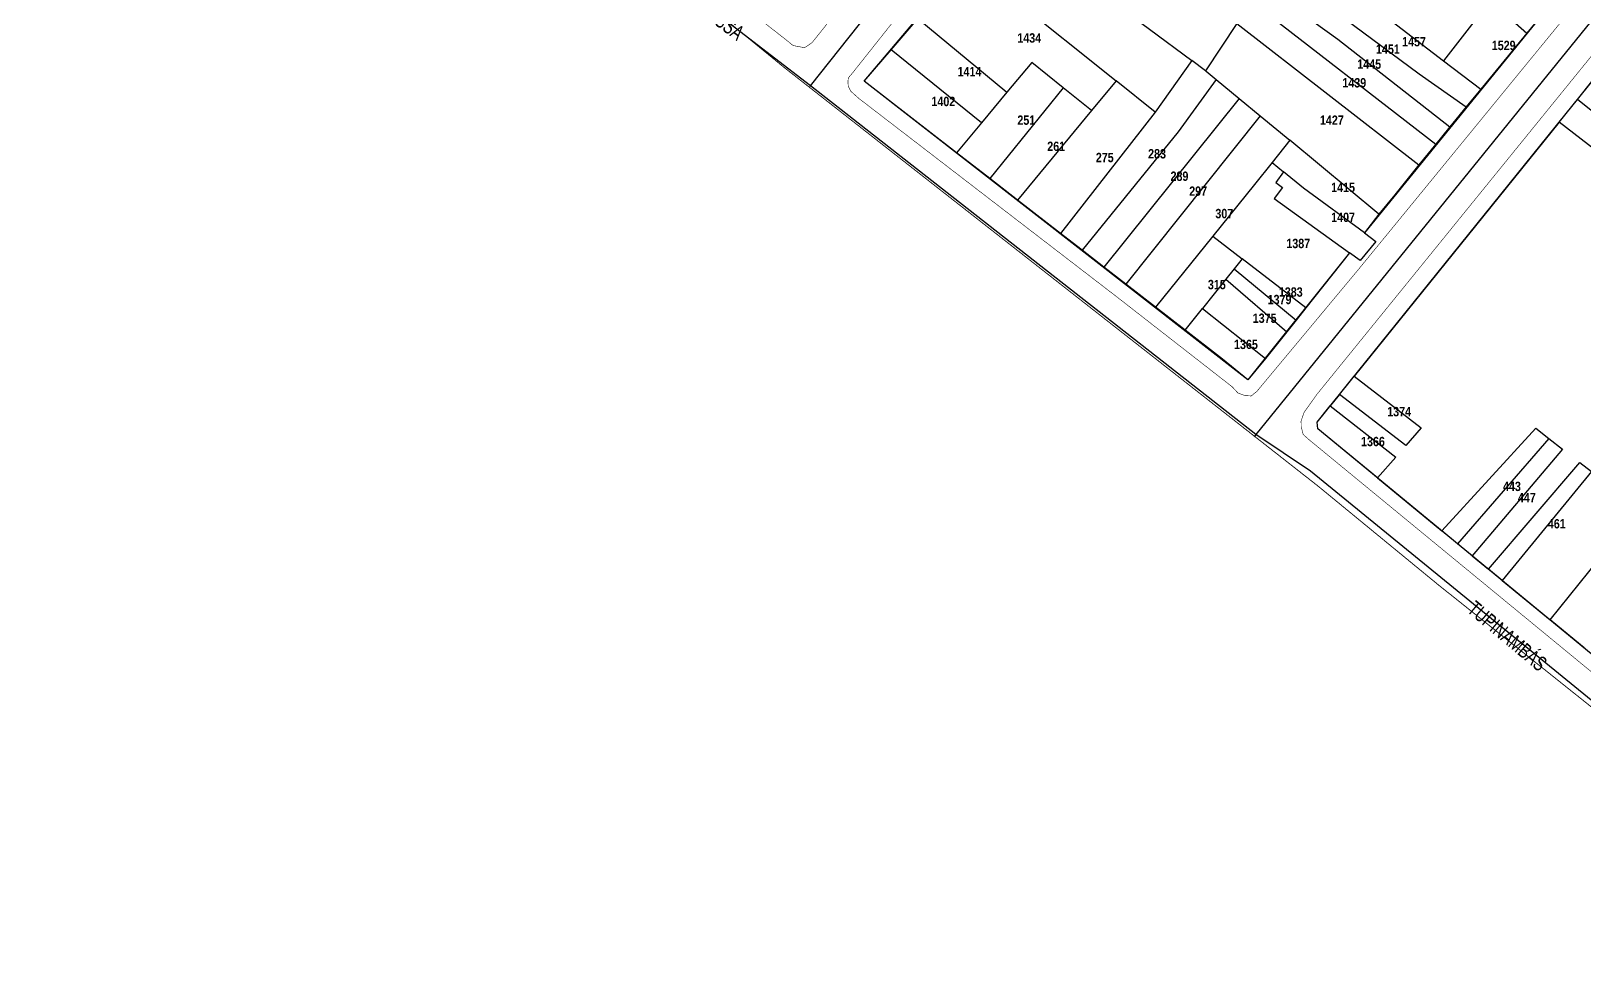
# Model space of a CAD drawing. Extents: x 200120 to 201962, y 4837541 to 4839252.
# Drawn here: x 200655.5 to 201071.2, y 4838089.8 to 4838338.1 of the extents above; entities that cross this region are included whole.
import ezdxf
from ezdxf.enums import TextEntityAlignment as Align

# ---------------------------------------------------------------- set-up
doc = ezdxf.new("R2010")
doc.units = 0
doc.header["$LTSCALE"] = 3
doc.header["$MEASUREMENT"] = 0
for name, color, linetype in [('CD-MALHA-LOTES', 40, 'CONTINUOUS'), ('LM-LIM-SETOR-FISCAL', 7, 'CONTINUOUS'), ('RU-QUADRAS', 210, 'CONTINUOUS'), ('SV-EIXO-RUA-PAV', 20, 'CONTINUOUS'), ('SV-RUA-PAVIM-S-GUIA-C-GUIA', 7, 'CONTINUOUS'), ('SV-TXT-RUA-PAV-S-GUIA-C-GUIA', 7, 'CONTINUOUS'), ('Th_NmrPort', 1, 'CONTINUOUS')]:
    doc.layers.add(name, color=color, linetype=linetype)
doc.styles.add('ARIAL', font='ARIAL.TTF')
doc.styles.get("Standard").update_dxf_attribs({"font": 'swisscbo.ttf'})
doc.linetypes.add('Limite', pattern='A,20,-3,[130,ltypeshp.shx,S=6.35,R=0,X=0,Y=0],-3,20', length=46)

msp = doc.modelspace()

# ---------------------------------------------------------------- linework, layer by layer
at = {"layer": 'CD-MALHA-LOTES', "linetype": 'Continuous'}
for p, q in [((200914.95, 4838368.51), (200966.2, 4838330.26)), ((200905.77, 4838356.96), (200945.97, 4838324.85)), ((200985.31, 4838350.41), (201005.27, 4838335.97)), ((200998.1, 4838348.22), (201027.1, 4838326.69)), ((201065.03, 4838348.7), (201055.88, 4838337.58)), ((200982.15, 4838346.06), (201031.49, 4838307.86)), ((201046.1, 4838346.26), (201033.56, 4838330.21)), ((201046.1, 4838346.26), (201055.88, 4838337.58)), ((200885.69, 4838333.1), (200892.69, 4838341.27)), ((200892.88, 4838341.5), (200916.72, 4838321.76)), ((200978.23, 4838340.12), (200969.9, 4838327.5)), ((200978.23, 4838340.12), (201027.02, 4838302.35)), ((201018.36, 4838341.87), (201033.56, 4838330.21)), ((201005.27, 4838335.97), (201035.27, 4838312.53)), ((201055.88, 4838337.58), (201043.53, 4838322.56)), ((200878.5, 4838324.71), (200885.69, 4838333.1)), ((200909.87, 4838313.56), (200885.69, 4838333.1)), ((200966.2, 4838330.26), (200956.43, 4838316.4)), ((200969.9, 4838327.5), (200966.2, 4838330.26)), ((200923.37, 4838329.72), (200916.72, 4838321.76)), ((200931.78, 4838322.98), (200923.37, 4838329.72)), ((200969.9, 4838327.5), (200970.03, 4838327.4)), ((200970.03, 4838327.4), (200972.73, 4838325.16)), ((201027.1, 4838326.69), (201039.65, 4838317.85)), ((201033.56, 4838330.21), (201043.53, 4838322.56)), ((200903.19, 4838305.57), (200878.5, 4838324.71)), ((200931.78, 4838322.98), (200912.13, 4838298.64)), ((200939.39, 4838316.88), (200931.78, 4838322.98)), ((200945.97, 4838324.85), (200939.39, 4838316.88)), ((200956.43, 4838316.4), (200945.97, 4838324.85)), ((200972.73, 4838325.16), (200962.56, 4838311.14)), ((200972.73, 4838325.16), (200978.84, 4838320.11)), ((201043.53, 4838322.56), (201039.65, 4838317.85)), ((201069.43, 4838319.82), (201073.65, 4838325.05)), ((200916.72, 4838321.76), (200909.87, 4838313.56)), ((200978.84, 4838320.11), (200942.68, 4838274.96)), ((200978.84, 4838320.11), (200984.48, 4838315.46)), ((201039.65, 4838317.85), (201035.27, 4838312.53)), ((201064.56, 4838313.79), (201069.43, 4838319.82)), ((201097.36, 4838297.36), (201069.43, 4838319.82)), ((200939.39, 4838316.88), (200919.56, 4838292.88)), ((200956.43, 4838316.4), (200931.04, 4838283.98)), ((200984.48, 4838315.46), (200948.54, 4838270.42)), ((200984.48, 4838315.46), (200992.42, 4838308.9)), ((201064.56, 4838313.79), (201009.7, 4838245.8)), ((201093.26, 4838291.46), (201064.56, 4838313.79)), ((200909.87, 4838313.56), (200903.19, 4838305.57)), ((200962.56, 4838311.14), (200936.83, 4838279.49)), ((201035.27, 4838312.53), (201031.49, 4838307.86)), ((200912.13, 4838298.64), (200903.19, 4838305.57)), ((200992.42, 4838308.9), (200987.7, 4838302.99)), ((201016.26, 4838289.18), (200992.42, 4838308.9)), ((201031.49, 4838307.86), (201027.02, 4838302.35)), ((200987.7, 4838302.99), (200982.98, 4838297.07)), ((200987.7, 4838302.99), (200990.75, 4838300.48)), ((201027.02, 4838302.35), (201020.53, 4838294.34)), ((200919.56, 4838292.88), (200912.13, 4838298.64)), ((200982.98, 4838297.07), (200971.85, 4838283.25)), ((200990.75, 4838300.48), (200988.68, 4838297.58)), ((200988.68, 4838297.58), (200990.45, 4838296.3)), ((200996.09, 4838296.09), (200990.75, 4838300.48)), ((200931.04, 4838283.98), (200919.56, 4838292.88)), ((200990.45, 4838296.3), (200988.24, 4838293.32)), ((200988.24, 4838293.32), (201008.45, 4838278.81)), ((201012.42, 4838284.13), (200996.09, 4838296.09)), ((201020.53, 4838294.34), (201016.26, 4838289.18)), ((201016.26, 4838289.18), (201012.42, 4838284.13)), ((200936.83, 4838279.49), (200931.04, 4838283.98)), ((200971.85, 4838283.25), (200956.52, 4838264.23)), ((200971.85, 4838283.25), (200979.69, 4838277.2)), ((201015.43, 4838281.85), (201011.23, 4838276.74)), ((201012.42, 4838284.13), (201015.43, 4838281.85)), ((200942.68, 4838274.96), (200936.83, 4838279.49)), ((200979.69, 4838277.2), (200977.56, 4838274.53)), ((200996.72, 4838264.05), (200979.69, 4838277.2)), ((201008.45, 4838278.81), (200996.72, 4838264.05)), ((201011.23, 4838276.74), (201008.45, 4838278.81)), ((200948.54, 4838270.42), (200942.68, 4838274.96)), ((200977.56, 4838274.53), (200975.34, 4838271.76)), ((200977.56, 4838274.53), (200994.11, 4838260.77)), ((200956.52, 4838264.23), (200948.54, 4838270.42)), ((200975.34, 4838271.76), (200969.07, 4838263.91)), ((200975.34, 4838271.76), (200991.65, 4838257.69)), ((200964.42, 4838258.11), (200956.52, 4838264.23)), ((200964.42, 4838258.11), (200969.07, 4838263.91)), ((200969.07, 4838263.91), (200985.94, 4838250.5)), ((200996.72, 4838264.05), (200994.11, 4838260.77)), ((200994.11, 4838260.77), (200991.65, 4838257.69)), ((200974.46, 4838250.33), (200964.42, 4838258.11)), ((200991.65, 4838257.69), (200985.94, 4838250.5)), ((200981.22, 4838244.83), (200974.46, 4838250.33)), ((200985.94, 4838250.5), (200981.22, 4838244.83)), ((201005.74, 4838240.89), (201009.7, 4838245.8)), ((201009.7, 4838245.8), (201027.57, 4838231.97)), ((201005.74, 4838240.89), (201003.26, 4838237.82)), ((201023.5, 4838227.26), (201005.74, 4838240.89)), ((200999.77, 4838233.5), (201003.26, 4838237.82)), ((201003.26, 4838237.82), (201020.79, 4838224.14)), ((200999.93, 4838231.72), (200999.77, 4838233.5)), ((201015.95, 4838218.54), (200999.93, 4838231.72)), ((201027.57, 4838231.97), (201023.5, 4838227.26)), ((201033.13, 4838204.4), (201058.28, 4838231.85)), ((201058.28, 4838231.85), (201061.77, 4838229.13)), ((201061.77, 4838229.13), (201037.31, 4838200.96)), ((201061.77, 4838229.13), (201065.41, 4838226.29)), ((201020.79, 4838224.14), (201015.95, 4838218.54)), ((201065.41, 4838226.29), (201041.29, 4838197.69)), ((201045.63, 4838194.12), (201070.09, 4838222.65)), ((201070.09, 4838222.65), (201073.23, 4838220.24)), ((201015.95, 4838218.54), (201033.13, 4838204.4)), ((201073.23, 4838220.24), (201049.24, 4838191.15)), ((201062.09, 4838180.57), (201086.11, 4838210.34)), ((201037.31, 4838200.96), (201033.13, 4838204.4)), ((201041.29, 4838197.69), (201037.31, 4838200.96)), ((201041.29, 4838197.69), (201045.63, 4838194.12)), ((201049.24, 4838191.15), (201045.63, 4838194.12)), ((201049.24, 4838191.15), (201062.09, 4838180.57)), ((201071.19, 4838173.08), (201062.09, 4838180.57))]:
    msp.add_line(p, q, dxfattribs=at)
at = {"layer": 'LM-LIM-SETOR-FISCAL', "linetype": 'Limite', "ltscale": 0.1, "const_width": 0.25}
msp.add_lwpolyline([(201118.58, 4838121.04), (201032.15, 4838189.98), (201000.06, 4838216.32), (200857.09, 4838328.39), (200834.83, 4838346.59), (200806.09, 4838368.14), (200798.38, 4838374.6), (200752.19, 4838410.78), (200738.75, 4838426.37), (200729.42, 4838433.97), (200687.32, 4838467.28), (200677.48, 4838475.78), (200616.89, 4838415.61)], dxfattribs=at)
at = {"layer": 'RU-QUADRAS', "color": 6, "linetype": 'Continuous'}
msp.add_lwpolyline([(200878.5, 4838324.71), (200905.65, 4838356.82), (200961.66, 4838427.19), (200962.51, 4838427.53, 0.017469), (201038.98, 4838369.56), (201065.03, 4838348.7), (201012.42, 4838284.13), (201015.43, 4838281.85), (201011.23, 4838276.74), (201008.45, 4838278.81), (200981.22, 4838244.83)], format="xyb", close=True, dxfattribs=at)
msp.add_lwpolyline([(200999.77, 4838233.5), (201080.96, 4838334.12), (201188.42, 4838255.45), (201118.86, 4838168.71), (201104.62, 4838151.27), (201102.93, 4838149.81), (201099.9, 4838149.46), (200999.93, 4838231.72)], close=True, dxfattribs=at)
at = {"layer": 'SV-EIXO-RUA-PAV'}
for points in [[(200863.99, 4838323.33), (200864.1, 4838323.47), (200934.16, 4838411.73), (200959.61, 4838443.79), (200980.78, 4838471.06), (201053.59, 4838566.27), (201087.52, 4838606.99), (201137.55, 4838672.41), (201159.2, 4838698)], [(201159.2, 4838446.2), (201080.69, 4838350.26), (200983.38, 4838230.22), (200982.86, 4838229.58)], [(201159.2, 4838089.84), (201148.92, 4838098.06), (201103.65, 4838134.23), (200997.99, 4838220.33), (200983.38, 4838230.22), (200864.1, 4838323.47), (200740.43, 4838418.68)]]:
    msp.add_lwpolyline(points, dxfattribs=at)
at = {"layer": 'SV-RUA-PAVIM-S-GUIA-C-GUIA', "const_width": 0.15}
msp.add_lwpolyline([(200966.11, 4838430.03), (200962.91, 4838431.86), (200960.84, 4838432.09), (200958.9, 4838431.78), (200955.91, 4838430.13), (200937.86, 4838405.66), (200875.45, 4838327.01), (200874.26, 4838325.61), (200874.15, 4838324.57), (200874.24, 4838323.39), (200874.93, 4838322.03), (200876.97, 4838320.19), (200946.3, 4838266.88), (200977.03, 4838242.93), (200978.54, 4838241.29), (200980.41, 4838240.6), (200982.11, 4838240.49), (200983.64, 4838241.73), (201011.01, 4838274.59), (201070.24, 4838346.93), (201070.96, 4838348.72), (201070.27, 4838350.83), (201067.27, 4838352.69), (200989.05, 4838412.93)], close=True, dxfattribs=at)
for points in [[(200927.71, 4838414.8), (200867.02, 4838338.12), (200864.52, 4838335.02), (200862.83, 4838333.86), (200862.25, 4838333.74), (200859.48, 4838334.26), (200857.3, 4838336.03), (200805.56, 4838376.37)], [(201159.2, 4838209.43), (201106.35, 4838144.66), (201103.22, 4838143.07), (201100.48, 4838144.22), (200997.58, 4838228.79), (200996, 4838230.2), (200995.49, 4838232.25), (200995.45, 4838233.76), (200996.27, 4838236.12), (200999.73, 4838240.97), (201077.46, 4838336.72), (201078.7, 4838338.51), (201079.96, 4838339.72), (201081.69, 4838340.77), (201084.08, 4838339.67), (201085.42, 4838338.71), (201159.2, 4838283.26)]]:
    msp.add_lwpolyline(points, dxfattribs=at)

# ---------------------------------------------------------------- texts
at = {"layer": 'SV-TXT-RUA-PAV-S-GUIA-C-GUIA', "style": 'ARIAL', "width": 0.7}
for s, rotation, p in [('TRAVESSA', 323, (200827.75, 4838347.99)), ('TUPINAMBÁS', 320, (201039.64, 4838182.9))]:
    msp.add_text(s, height=4, rotation=rotation, dxfattribs=at).set_placement(p)
at = {"layer": 'Th_NmrPort', "color": 1}
for s, p in [('1434', (200919.51, 4838336.3)), ('1451', (201015.51, 4838333.3)), ('1457', (201022.51, 4838335.3)), ('1529', (201046.51, 4838334.3)), ('1445', (201010.51, 4838329.3)), ('1414', (200903.51, 4838327.3)), ('1439', (201006.51, 4838324.3)), ('1402', (200896.51, 4838319.3)), ('251', (200919.51, 4838314.3)), ('1427', (201000.51, 4838314.3)), ('261', (200927.51, 4838307.3)), ('275', (200940.51, 4838304.3)), ('283', (200954.51, 4838305.3)), ('289', (200960.51, 4838299.3)), ('1415', (201003.51, 4838296.3)), ('297', (200965.51, 4838295.3)), ('307', (200972.51, 4838289.3)), ('1407', (201003.51, 4838288.3)), ('1387', (200991.51, 4838281.3)), ('315', (200970.51, 4838270.3)), ('1383', (200989.51, 4838268.3)), ('1379', (200986.51, 4838266.3)), ('1375', (200982.51, 4838261.3)), ('1365', (200977.51, 4838254.3)), ('1374', (201018.51, 4838236.3)), ('1366', (201011.51, 4838228.3)), ('443', (201049.51, 4838216.3)), ('447', (201053.51, 4838213.3)), ('461', (201061.51, 4838206.3))]:
    msp.add_text(s, height=2.5, dxfattribs=at).set_placement(p, align=Align.MIDDLE_LEFT)

doc.saveas('drawing.dxf')
